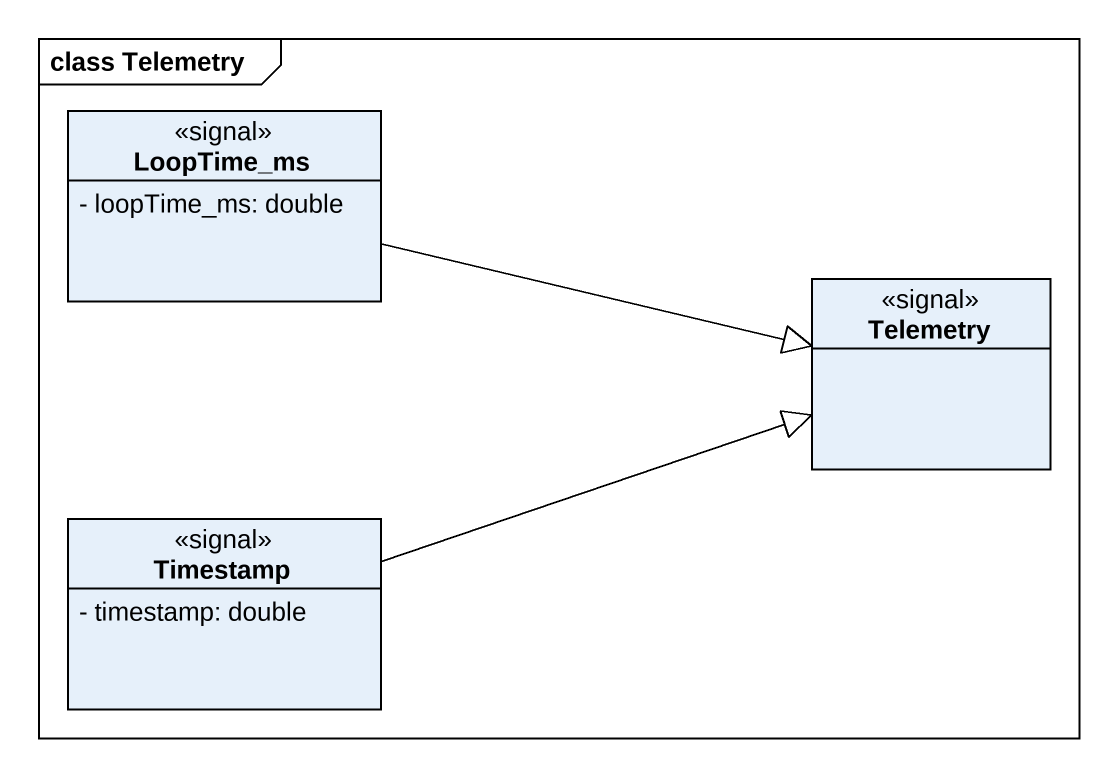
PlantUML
@startuml
mainframe class Telemetry
hide circle
hide empty members
skinparam classAttributeIconSize 0
class LoopTime_ms <<signal>> {
  - loopTime_ms: double
}
class Telemetry <<signal>>
class Timestamp <<signal>> {
  - timestamp: double
}
LoopTime_ms -right-|> Telemetry
Timestamp -right-|> Telemetry
@enduml
